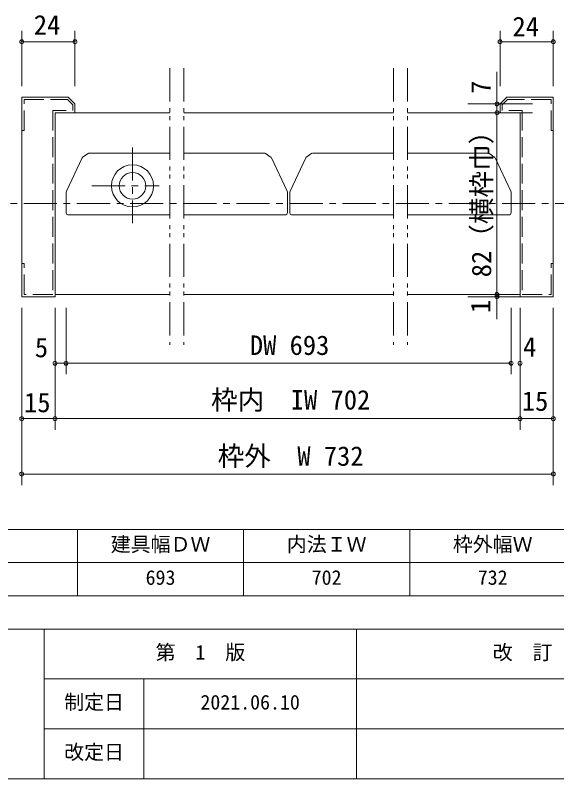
# Model space of a CAD drawing. Units: millimetres on the paper, enlarged 5 times, with parts at other scales. Extents: x -977 to 998, y -673 to 718.
# Drawn here: x -599 to -191, y -673 to -99 of the extents above; entities that cross this region are included whole.
import ezdxf
from ezdxf.enums import TextEntityAlignment as Align

# ---------------------------------------------------------------- set-up
doc = ezdxf.new("R2010")
doc.units = ezdxf.units.MM
doc.header["$LTSCALE"] = 5
doc.header["$PDMODE"] = 32
doc.header["$PDSIZE"] = 3
for name, pattern in [('CHAIN1', [8, 5, -1, 1, -1]), ('DASHED2', [3, 2, -1]), ('DASHED3', [4, 3, -1]), ('DOUBLE_CHAIN1', [8.8, 5, -1, 0.6, -0.6, 0.6, -1])]:
    doc.linetypes.add(name, pattern=pattern)
doc.layers.add('0-0_0', color=7, linetype='Continuous', lineweight=18)
doc.layers.add('2-1_6', color=3, linetype='Continuous', lineweight=20)
doc.layers.add('3-1_四方枠', color=7, linetype='Continuous')
doc.styles.add('ＭＳ ゴシック', font='')
doc.styles.get('ＭＳ ゴシック').set_extended_font_data('MS Gothic')

msp = doc.modelspace()

# ---------------------------------------------------------------- linework, layer by layer
at = {"layer": '0-0_0'}
for p, q in [((-952.188, -485.367), (197.812, -485.367)), ((-552.188, -485.367), (-552.188, -535.367)), ((-427.188, -485.367), (-427.188, -535.367)), ((-302.188, -485.367), (-302.188, -535.367)), ((-952.188, -510.367), (197.812, -510.367)), ((-952.188, -535.367), (197.812, -535.367)), ((-977.188, -560.367), (997.812, -560.367)), ((-577.188, -560.367), (-577.188, -672.867)), ((-342.188, -560.367), (-342.188, -672.867)), ((997.812, -597.867), (-577.188, -597.867)), ((-502.188, -597.867), (-502.188, -672.867)), ((42.812, -635.367), (-577.188, -635.367)), ((997.812, -672.867), (-977.188, -672.867))]:
    msp.add_line(p, q, dxfattribs=at)
at = {"layer": '2-1_6', "color": 4, "lineweight": 9}
for p, q in [((-594.143, -110.437), (-594.143, -152.103)), ((-554.143, -110.437), (-554.143, -152.103)), ((-234.143, -110.437), (-234.143, -152.103)), ((-194.143, -110.437), (-194.143, -152.103)), ((-594.143, -118.77), (-554.143, -118.77)), ((-194.143, -118.77), (-234.143, -118.77)), ((-236.577, -141.26), (-236.577, -327.376)), ((-258.469, -165.437), (-209.737, -165.437)), ((-258.469, -172.103), (-209.737, -172.103)), ((-209.452, -310.437), (-258.469, -310.437)), ((-594.143, -452.103), (-594.143, -318.77)), ((-569.143, -410.437), (-569.143, -318.77)), ((-560.809, -368.77), (-560.809, -318.77)), ((-225.809, -368.77), (-225.809, -318.77)), ((-225.809, -368.77), (-225.809, -318.77)), ((-219.143, -410.437), (-219.143, -318.77)), ((-194.143, -452.103), (-194.143, -318.77)), ((-569.143, -360.437), (-225.809, -360.437)), ((-594.143, -402.103), (-194.143, -402.103)), ((-594.143, -443.77), (-194.143, -443.77))]:
    msp.add_line(p, q, dxfattribs=at)
at = {"layer": '2-1_6', "color": 7, "linetype": 'DOUBLE_CHAIN1'}
for p, q in [((-482.684, -138.592), (-482.684, -346.521)), ((-472.268, -138.592), (-472.268, -346.521)), ((-314.351, -138.592), (-314.351, -346.521)), ((-303.934, -138.592), (-303.934, -346.521))]:
    msp.add_line(p, q, dxfattribs=at)
at = {"layer": '2-1_6', "color": 1, "lineweight": 18}
for p, q in [((-559.143, -160.437), (-594.143, -160.437)), ((-554.143, -165.437), (-559.143, -160.437)), ((-234.143, -165.437), (-229.143, -160.437)), ((-229.143, -160.437), (-194.143, -160.437)), ((-194.143, -310.437), (-194.143, -160.437)), ((-554.143, -165.437), (-554.143, -172.103)), ((-234.143, -165.437), (-234.143, -172.103)), ((-569.143, -172.103), (-554.143, -172.103)), ((-569.143, -310.437), (-569.143, -172.103)), ((-234.143, -172.103), (-219.143, -172.103)), ((-219.143, -310.437), (-219.143, -172.103)), ((-548.742, -205.891), (-560.528, -231.167)), ((-544.054, -202.527), (-548.576, -205.693)), ((-543.767, -202.437), (-482.684, -202.437)), ((-411.185, -202.437), (-472.268, -202.437)), ((-410.898, -202.527), (-406.377, -205.693)), ((-406.21, -205.891), (-394.424, -231.167)), ((-380.409, -205.891), (-392.195, -231.167)), ((-375.721, -202.527), (-380.242, -205.693)), ((-375.434, -202.437), (-314.351, -202.437)), ((-242.852, -202.437), (-303.934, -202.437)), ((-242.565, -202.527), (-238.043, -205.693)), ((-237.877, -205.891), (-226.091, -231.167)), ((-560.809, -232.435), (-560.809, -247.437)), ((-394.143, -232.435), (-394.143, -247.437)), ((-392.476, -232.435), (-392.476, -247.437)), ((-225.809, -232.435), (-225.809, -247.437)), ((-559.476, -248.77), (-482.684, -248.77)), ((-395.476, -248.77), (-472.268, -248.77)), ((-391.143, -248.77), (-314.351, -248.77)), ((-227.143, -248.77), (-303.934, -248.77)), ((-219.143, -310.437), (-194.143, -310.437))]:
    msp.add_line(p, q, dxfattribs=at)
at = {"layer": '2-1_6', "color": 4, "linetype": 'DASHED3', "lineweight": 9}
for p, q in [((-592.476, -162.103), (-559.833, -162.103)), ((-195.809, -162.103), (-228.452, -162.103)), ((-195.809, -185.437), (-195.809, -162.103)), ((-570.809, -170.437), (-570.809, -308.77)), ((-217.476, -170.437), (-217.476, -308.77)), ((-194.143, -185.437), (-195.809, -185.437)), ((-592.476, -285.437), (-594.143, -285.437)), ((-592.476, -308.77), (-592.476, -285.437)), ((-570.809, -308.77), (-592.476, -308.77))]:
    msp.add_line(p, q, dxfattribs=at)
at = {"layer": '2-1_6', "color": 4, "linetype": 'DASHED2', "lineweight": 9}
for p, q in [((-559.833, -162.103), (-555.809, -166.127)), ((-555.809, -166.127), (-555.809, -170.437)), ((-570.809, -170.437), (-555.809, -170.437)), ((-217.476, -170.437), (-232.476, -170.437))]:
    msp.add_line(p, q, dxfattribs=at)
at = {"layer": '2-1_6', "color": 7, "lineweight": 18}
for p, q in [((-569.143, -172.103), (-482.684, -172.103)), ((-472.268, -172.103), (-314.351, -172.103)), ((-303.934, -172.103), (-236.577, -172.103)), ((-569.143, -308.77), (-482.684, -308.77)), ((-472.268, -308.77), (-314.351, -308.77)), ((-303.934, -308.77), (-219.143, -308.77))]:
    msp.add_line(p, q, dxfattribs=at)
at = {"layer": '2-1_6', "color": 4, "linetype": 'CHAIN1', "lineweight": 9}
for p, q in [((-510.809, -198.154), (-510.809, -255.243)), ((-541.443, -227.103), (-490.62, -227.103)), ((-167.652, -240.437), (-616.239, -240.437))]:
    msp.add_line(p, q, dxfattribs=at)
at = {"layer": '2-1_6', "color": 1, "lineweight": 18}
msp.add_lwpolyline([(-569.143, -310.437), (-594.143, -310.437), (-594.143, -160.437)], dxfattribs=at)
at = {"layer": '2-1_6', "color": 4, "linetype": 'DASHED3', "lineweight": 9}
for points in [[(-594.143, -185.437), (-592.476, -185.437), (-592.476, -162.103)], [(-217.476, -308.77), (-195.809, -308.77), (-195.809, -285.437), (-194.143, -285.437)]]:
    msp.add_lwpolyline(points, dxfattribs=at)
at = {"layer": '2-1_6', "color": 4, "linetype": 'DASHED2', "lineweight": 9}
msp.add_lwpolyline([(-228.452, -162.103), (-232.476, -166.127), (-232.476, -170.437)], dxfattribs=at)
at = {"layer": '2-1_6', "color": 1, "lineweight": 18}
for radius in [15.833, 10]:
    msp.add_circle((-510.809, -227.103), radius, dxfattribs=at)
for centre, radius, start, end in [((-557.809, -232.435), 3, 155, 180), ((-397.143, -232.435), 3, 0, 25), ((-389.476, -232.435), 3, 155, 180), ((-228.809, -232.435), 3, 0, 25), ((-559.476, -247.437), 1.333, 180, 270), ((-395.476, -247.437), 1.333, 270, 0), ((-391.143, -247.437), 1.333, 180, 270), ((-227.143, -247.437), 1.333, 270, 0)]:
    msp.add_arc(centre, radius, start, end, dxfattribs=at)
at = {"layer": '2-1_6', "color": 4}
for p in [(-594.143, -118.77), (-554.143, -118.77), (-234.143, -118.77), (-194.143, -118.77), (-236.577, -165.437), (-236.577, -172.103), (-236.577, -308.77), (-236.577, -310.437), (-569.143, -360.437), (-560.809, -360.437), (-225.809, -360.437), (-219.143, -360.437), (-594.143, -402.103), (-569.143, -402.103), (-219.143, -402.103), (-194.143, -402.103), (-594.143, -443.77), (-194.143, -443.77)]:
    msp.add_point(p, dxfattribs=at)

# ---------------------------------------------------------------- texts
at = {"layer": '0-0_0', "style": 'ＭＳ ゴシック'}
for s, p in [('建具幅ＤＷ', (-527.188, -505.367)), ('内法ＩＷ', (-394.688, -505.367)), ('枠外幅Ｗ', (-269.688, -505.367)), ('693', (-500.938, -530.367)), ('702', (-375.938, -530.367)), ('732', (-250.938, -530.367)), ('第\u30001\u3000版', (-493.438, -586.617)), ('改\u3000訂\u3000履\u3000歴 / History', (-239.688, -586.617)), ('制定日', (-562.188, -624.117)), ('改定日', (-562.188, -661.617))]:
    msp.add_text(s, height=11, dxfattribs=at).set_placement(p, align=Align.BOTTOM_LEFT)
at = {"layer": '2-1_6', "color": 7, "style": 'ＭＳ ゴシック'}
for s, p in [('24', (-585.067, -117.719)), ('24', (-224.819, -118.984)), ('5', (-584.292, -360.358)), ('DW 693', (-422.476, -358.633)), ('4', (-216.853, -359.839)), ('枠内\u3000IW 702', (-451.684, -399.672)), ('15', (-592.458, -401.683)), ('15', (-217.757, -400.618)), ('枠外  W 732', (-446.684, -441.966))]:
    msp.add_text(s, height=14.66, dxfattribs=at).set_placement(p, align=Align.BOTTOM_LEFT)
for s, p in [('7', (-236.916, -157.945)), ('82（横枠巾）', (-236.451, -295.809)), ('1', (-237.168, -322.744))]:
    msp.add_text(s, height=14.66, rotation=90, dxfattribs=at).set_placement(p, align=Align.BOTTOM_LEFT)
at = {"layer": '3-1_四方枠', "style": 'ＭＳ ゴシック'}
msp.add_text('2021.06.10', height=11, dxfattribs=at).set_placement((-459.688, -624.117), align=Align.BOTTOM_LEFT)

doc.saveas('drawing.dxf')
